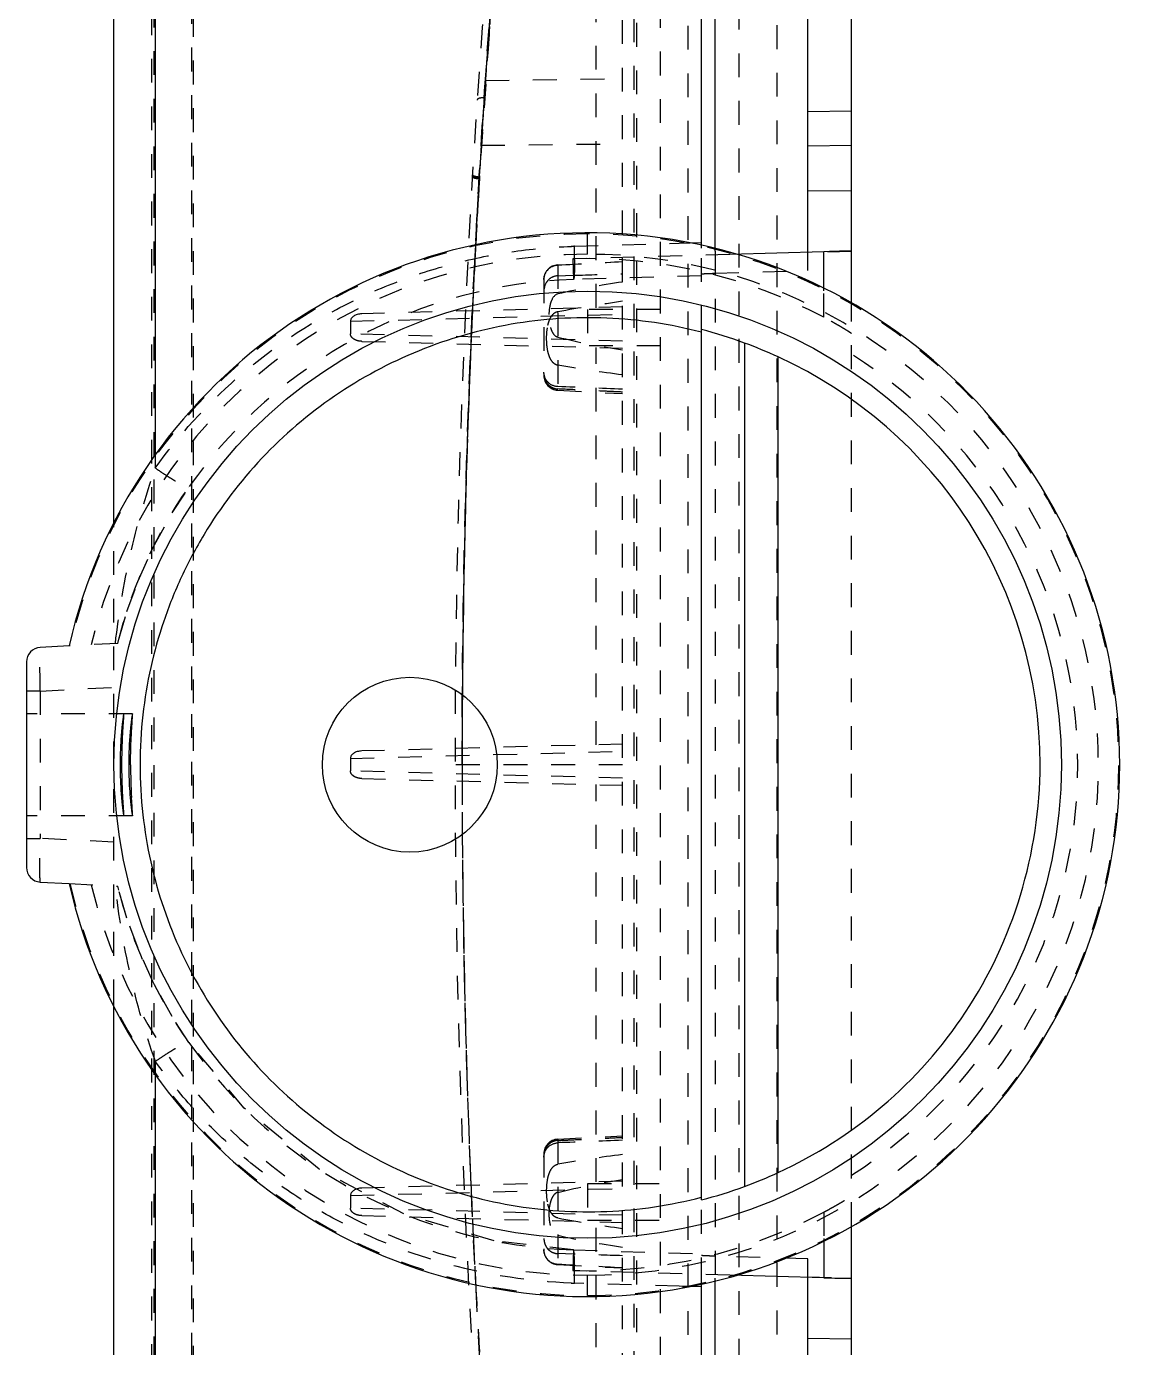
# Model space of a CAD drawing. Header units: millimetres. Extents: x 547 to 3706, y -10485 to 2068.
# Drawn here: x 1737.9 to 1814.4, y 1560.8 to 1651.5 of the extents above; entities that cross this region are included whole.
import ezdxf

# ---------------------------------------------------------------- set-up
doc = ezdxf.new("R2010")
doc.units = ezdxf.units.MM
doc.header["$LTSCALE"] = 16.335
doc.linetypes.add('HIDDEN', pattern=[0.2, 0.1, -0.1])
doc.layers.get('0').update_dxf_attribs({"linetype": 'CONTINUOUS'})
doc.layers.add('DEFAULT_2', color=8, linetype='HIDDEN')

msp = doc.modelspace()

# ---------------------------------------------------------------- linework, layer by layer
at = {"color": 7, "linetype": 'Continuous'}
for p, q in [((1794.454, 1632.491), (1794.454, 1706.337)), ((1784.154, 1636.291), (1784.154, 1704.848)), ((1785.101, 1636.082), (1785.101, 1702.244)), ((1743.854, 1617.215), (1743.854, 1693.709)), ((1746.697, 1621.982), (1746.697, 1692.194)), ((1791.454, 1635.97), (1791.454, 1658.284)), ((1794.454, 1645.68), (1791.454, 1645.643)), ((1794.454, 1643.337), (1791.454, 1643.284)), ((1791.454, 1640.221), (1794.454, 1640.253)), ((1792.558, 1636.045), (1786.101, 1635.862)), ((1792.558, 1633.349), (1792.558, 1636.045)), ((1784.154, 1570.968), (1784.154, 1630.705)), ((1787.112, 1629.778), (1787.112, 1571.895)), ((1789.429, 1572.853), (1789.429, 1628.82)), ((1740.776, 1608.99), (1738.801, 1608.886)), ((1737.854, 1607.888), (1737.854, 1593.785)), ((1738.801, 1592.787), (1740.776, 1592.683)), ((1743.854, 1507.964), (1743.854, 1584.458)), ((1746.697, 1509.479), (1746.697, 1579.691)), ((1794.454, 1495.337), (1794.454, 1569.182)), ((1792.558, 1568.324), (1792.558, 1565.628)), ((1784.154, 1496.825), (1784.154, 1565.382)), ((1785.101, 1499.429), (1785.101, 1565.591)), ((1792.558, 1565.628), (1786.101, 1565.811)), ((1791.454, 1543.389), (1791.454, 1565.703)), ((1794.454, 1561.42), (1791.454, 1561.452))]:
    msp.add_line(p, q, dxfattribs=at)
for centre, radius in [((1776.354, 1600.837), 32.5), ((1764.154, 1600.837), 6)]:
    msp.add_circle(centre, radius, dxfattribs=at)
for centre, radius, start, end in [((1776.354, 1600.837), 36.5, 192.90728, 167.09272), ((1776.38, 1600.726), 30.97, 69.72523, 75.46247), ((1775.678, 1598.833), 32.989, 65.3644, 69.72073), ((1776.616, 1600.832), 30.78, 0.00836, 65.40119), ((1738.854, 1607.888), 1, 93, 180), ((1776.343, 1600.833), 30.697, 173.57902, 179.99354), ((1770.923, 1600.865), 26.049, 175.11243, 180.06369), ((1784.777, 1600.886), 39.78, 180.07148, 183.31593), ((1776.301, 1600.842), 30.655, 180.01018, 186.43242), ((1738.854, 1593.785), 1, 180, 267), ((1775.689, 1602.813), 32.96, 290.27733, 294.63754), ((1776.38, 1600.947), 30.97, 284.53753, 290.27477)]:
    msp.add_arc(centre, radius, start, end, dxfattribs=at)
for centre, major_axis, start_param, end_param in [((1792.454, 1636.007), (2, 0.059), -0.000512, 1.517925), ((1792.454, 1565.666), (2, -0.059), -1.517925, 0.000512)]:
    msp.add_ellipse(centre, major_axis=major_axis, ratio=0.017448, start_param=start_param, end_param=end_param, dxfattribs=at)
for points, knots in [([(1784.154, 1630.519), (1782.039, 1631.071), (1777.672, 1631.723), (1771.069, 1631.295), (1764.702, 1629.463), (1758.865, 1626.334), (1753.839, 1622.03), (1750.503, 1617.636), (1748.444, 1613.762), (1746.808, 1609.687), (1746.084, 1606.445), (1745.839, 1604.266)], [0, 0, 0, 0, 0.124725, 0.249773, 0.374934, 0.49998, 0.62489, 0.74975, 0.812299, 0.874875, 1, 1, 1, 1]), ([(1744.534, 1604.336), (1744.533, 1604.336), (1744.529, 1604.329), (1744.523, 1604.309), (1744.513, 1604.257), (1744.498, 1604.175), (1744.481, 1604.059), (1744.461, 1603.913), (1744.44, 1603.737), (1744.417, 1603.533), (1744.385, 1603.212), (1744.347, 1602.757), (1744.311, 1602.16), (1744.287, 1601.511), (1744.281, 1601.064), (1744.281, 1600.837)], [0, 0, 0, 0, 0.001551, 0.005348, 0.020052, 0.044216, 0.077539, 0.119683, 0.170291, 0.228845, 0.294725, 0.445942, 0.618369, 0.805724, 1, 1, 1, 1]), ([(1744.404, 1600.837), (1744.404, 1601.064), (1744.408, 1601.511), (1744.425, 1602.159), (1744.45, 1602.756), (1744.475, 1603.211), (1744.495, 1603.533), (1744.508, 1603.737), (1744.52, 1603.913), (1744.529, 1604.059), (1744.536, 1604.175), (1744.539, 1604.257), (1744.54, 1604.309), (1744.538, 1604.328), (1744.536, 1604.336), (1744.534, 1604.336)], [0, 0, 0, 0, 0.194688, 0.382446, 0.555227, 0.706673, 0.772593, 0.831128, 0.881647, 0.923629, 0.956723, 0.980601, 0.994974, 0.998597, 1, 1, 1, 1]), ([(1745.131, 1604.336), (1745.129, 1604.336), (1745.126, 1604.327), (1745.121, 1604.313), (1745.115, 1604.286), (1745.105, 1604.232), (1745.089, 1604.137), (1745.068, 1603.995), (1745.045, 1603.816), (1745.02, 1603.601), (1744.994, 1603.354), (1744.978, 1603.178), (1744.97, 1603.085)], [0, 0, 0, 0, 0.005157, 0.018127, 0.039256, 0.068585, 0.151379, 0.265288, 0.409004, 0.580905, 0.778697, 1, 1, 1, 1]), ([(1745.064, 1603.086), (1745.069, 1603.179), (1745.079, 1603.355), (1745.095, 1603.602), (1745.11, 1603.817), (1745.122, 1603.996), (1745.13, 1604.137), (1745.135, 1604.232), (1745.136, 1604.286), (1745.136, 1604.313), (1745.135, 1604.326), (1745.133, 1604.336), (1745.131, 1604.336)], [0, 0, 0, 0, 0.222426, 0.421049, 0.59345, 0.737302, 0.850986, 0.933223, 0.962163, 0.98284, 0.995309, 1, 1, 1, 1]), ([(1744.997, 1600.837), (1744.997, 1601.039), (1745.003, 1601.789), (1745.032, 1602.539), (1745.064, 1603.086)], [0, 0, 0, 0, 0.269693, 1, 1, 1, 1]), ([(1744.281, 1600.837), (1744.281, 1600.609), (1744.287, 1600.162), (1744.311, 1599.513), (1744.347, 1598.916), (1744.385, 1598.461), (1744.417, 1598.14), (1744.44, 1597.936), (1744.461, 1597.76), (1744.481, 1597.614), (1744.498, 1597.498), (1744.513, 1597.416), (1744.523, 1597.364), (1744.529, 1597.344), (1744.533, 1597.337), (1744.534, 1597.337)], [0, 0, 0, 0, 0.194275, 0.381628, 0.554053, 0.70527, 0.771151, 0.829707, 0.880316, 0.92246, 0.955784, 0.979948, 0.994652, 0.998449, 1, 1, 1, 1]), ([(1744.534, 1597.337), (1744.536, 1597.337), (1744.538, 1597.345), (1744.54, 1597.364), (1744.539, 1597.416), (1744.536, 1597.498), (1744.529, 1597.614), (1744.52, 1597.76), (1744.508, 1597.936), (1744.495, 1598.14), (1744.475, 1598.462), (1744.45, 1598.917), (1744.425, 1599.514), (1744.408, 1600.162), (1744.404, 1600.609), (1744.404, 1600.837)], [0, 0, 0, 0, 0.001403, 0.005026, 0.019399, 0.043276, 0.07637, 0.118352, 0.16887, 0.227403, 0.293322, 0.444767, 0.61755, 0.80531, 1, 1, 1, 1]), ([(1744.875, 1600.837), (1744.875, 1600.634), (1744.883, 1599.885), (1744.922, 1599.135), (1744.969, 1598.589)], [0, 0, 0, 0, 0.269611, 1, 1, 1, 1]), ([(1789.429, 1572.853), (1791.991, 1574.028), (1796.863, 1577.132), (1802.68, 1583.685), (1806.474, 1591.809), (1807.394, 1597.817), (1807.394, 1600.837)], [0, 0, 0, 0, 0.241584, 0.487861, 0.741191, 1, 1, 1, 1]), ([(1744.969, 1598.589), (1744.977, 1598.496), (1744.994, 1598.321), (1745.02, 1598.073), (1745.045, 1597.858), (1745.068, 1597.678), (1745.089, 1597.536), (1745.105, 1597.442), (1745.115, 1597.387), (1745.121, 1597.36), (1745.126, 1597.346), (1745.129, 1597.337), (1745.131, 1597.337)], [0, 0, 0, 0, 0.22129, 0.419077, 0.590981, 0.734701, 0.848614, 0.931412, 0.960744, 0.981874, 0.994844, 1, 1, 1, 1]), ([(1745.131, 1597.337), (1745.133, 1597.337), (1745.135, 1597.347), (1745.136, 1597.36), (1745.136, 1597.387), (1745.135, 1597.441), (1745.13, 1597.536), (1745.122, 1597.677), (1745.11, 1597.856), (1745.095, 1598.07), (1745.079, 1598.317), (1745.069, 1598.493), (1745.064, 1598.585)], [0, 0, 0, 0, 0.004692, 0.017161, 0.037836, 0.066773, 0.149006, 0.262685, 0.406531, 0.578931, 0.777559, 1, 1, 1, 1]), ([(1745.839, 1597.408), (1746.085, 1595.229), (1747.043, 1590.912), (1749.84, 1584.914), (1753.841, 1579.646), (1758.865, 1575.339), (1764.7, 1572.204), (1771.07, 1570.382), (1777.672, 1569.947), (1782.039, 1570.602), (1784.154, 1571.154)], [0, 0, 0, 0, 0.125157, 0.250113, 0.375007, 0.499933, 0.625005, 0.750182, 0.875257, 1, 1, 1, 1])]:
    msp.add_open_spline(points, degree=3, knots=knots, dxfattribs=at)
at = {"layer": 'DEFAULT_2', "color": 8, "linetype": 'HIDDEN'}
for p, q in [((1786.754, 1497.74), (1786.754, 1703.933)), ((1778.754, 1503.288), (1778.754, 1698.385)), ((1789.354, 1502.937), (1789.354, 1698.737)), ((1783.249, 1506.169), (1783.249, 1695.504)), ((1779.701, 1694.218), (1779.701, 1507.455)), ((1781.354, 1507.665), (1781.354, 1694.019)), ((1746.454, 1510.432), (1746.454, 1691.241)), ((1776.928, 1632.202), (1776.928, 1689.802)), ((1746.592, 1689.01), (1746.592, 1512.663)), ((1749.297, 1688.361), (1749.297, 1513.312)), ((1779.528, 1687.995), (1779.528, 1513.678)), ((1749.192, 1514.469), (1749.192, 1687.204)), ((1769.631, 1651.503), (1769.579, 1650.8)), ((1769.631, 1651.503), (1769.586, 1650.896)), ((1769.579, 1650.8), (1768.938, 1641.24)), ((1769.333, 1647.792), (1778.754, 1647.927)), ((1769.048, 1643.348), (1778.754, 1643.444)), ((1768.931, 1641.158), (1768.924, 1641.032)), ((1768.931, 1641.157), (1768.924, 1641.031)), ((1768.931, 1641.157), (1768.924, 1641.032)), ((1768.937, 1641.245), (1768.929, 1641.118)), ((1768.937, 1641.248), (1768.931, 1641.157)), ((1768.937, 1641.248), (1768.931, 1641.157)), ((1768.937, 1641.248), (1768.931, 1641.158)), ((1768.936, 1641.243), (1768.932, 1641.162)), ((1775.447, 1636.412), (1782.634, 1636.626)), ((1776.354, 1635.867), (1776.354, 1637.267)), ((1782.634, 1636.626), (1784.154, 1636.671)), ((1786.101, 1635.862), (1775.336, 1635.556)), ((1784.154, 1630.705), (1784.154, 1636.291)), ((1785.101, 1636.082), (1785.101, 1565.591)), ((1794.454, 1636.058), (1791.454, 1635.97)), ((1791.454, 1634.756), (1791.454, 1635.97)), ((1774.301, 1635.136), (1778.754, 1635.37)), ((1774.301, 1635.136), (1774.301, 1626.537)), ((1775.336, 1635.556), (1775.378, 1634.133)), ((1785.101, 1634.565), (1791.454, 1634.756)), ((1773.354, 1634.137), (1773.354, 1627.535)), ((1774.301, 1634.386), (1775.368, 1634.422)), ((1784.154, 1634.398), (1775.378, 1634.133)), ((1792.558, 1631.542), (1792.558, 1633.349)), ((1778.754, 1632.25), (1760.855, 1631.782)), ((1781.354, 1632.087), (1776.354, 1632.087)), ((1776.354, 1632.085), (1776.354, 1629.588)), ((1794.454, 1569.182), (1794.454, 1632.491)), ((1760.083, 1631.27), (1778.754, 1631.759)), ((1760.083, 1631.27), (1760.083, 1630.411)), ((1778.754, 1629.914), (1760.083, 1630.403)), ((1760.855, 1629.892), (1778.754, 1629.423)), ((1781.354, 1629.587), (1776.354, 1629.587)), ((1776.928, 1602.202), (1776.928, 1629.471)), ((1774.301, 1626.537), (1778.754, 1626.304)), ((1746.697, 1621.192), (1746.697, 1621.982)), ((1748.999, 1619.889), (1749.001, 1619.893)), ((1743.854, 1584.458), (1743.854, 1617.215)), ((1744.124, 1609.165), (1740.776, 1608.99)), ((1738.801, 1605.89), (1737.854, 1605.89)), ((1738.801, 1605.89), (1743.854, 1606.155)), ((1738.801, 1605.89), (1738.801, 1595.783)), ((1745.132, 1604.337), (1737.854, 1604.337)), ((1778.754, 1602.25), (1760.855, 1601.782)), ((1760.083, 1601.27), (1778.754, 1601.759)), ((1760.083, 1601.27), (1760.083, 1600.411)), ((1778.754, 1599.914), (1760.083, 1600.403)), ((1778.754, 1600.836), (1767.255, 1600.837)), ((1760.855, 1599.892), (1778.754, 1599.423)), ((1776.928, 1572.202), (1776.928, 1599.471)), ((1745.132, 1597.337), (1737.854, 1597.337)), ((1737.854, 1595.783), (1738.801, 1595.783)), ((1743.854, 1595.518), (1738.801, 1595.783)), ((1740.776, 1592.683), (1744.124, 1592.508)), ((1748.999, 1581.784), (1748.999, 1581.783)), ((1748.999, 1581.783), (1749.001, 1581.78)), ((1746.697, 1579.691), (1746.697, 1580.481)), ((1774.301, 1575.136), (1778.754, 1575.37)), ((1774.301, 1575.136), (1774.301, 1566.537)), ((1773.354, 1574.138), (1773.354, 1567.536)), ((1778.754, 1572.25), (1760.855, 1571.782)), ((1760.083, 1571.27), (1778.754, 1571.759)), ((1760.083, 1571.27), (1760.083, 1570.411)), ((1776.354, 1572.087), (1781.354, 1572.087)), ((1776.354, 1572.085), (1776.354, 1569.588)), ((1778.754, 1569.914), (1760.083, 1570.403)), ((1784.154, 1565.382), (1784.154, 1570.968)), ((1760.855, 1569.892), (1778.754, 1569.423)), ((1776.354, 1569.587), (1781.354, 1569.587)), ((1776.928, 1511.871), (1776.928, 1569.471)), ((1792.558, 1570.131), (1792.558, 1568.324)), ((1775.368, 1567.251), (1774.301, 1567.287)), ((1775.378, 1567.54), (1775.336, 1566.117)), ((1775.38, 1567.54), (1775.378, 1567.54)), ((1775.378, 1567.54), (1784.154, 1567.275)), ((1791.454, 1566.917), (1785.101, 1567.108)), ((1791.454, 1565.703), (1791.454, 1566.917)), ((1774.301, 1566.537), (1778.754, 1566.304)), ((1786.101, 1565.811), (1775.336, 1566.117)), ((1782.634, 1565.048), (1775.447, 1565.261)), ((1776.354, 1564.406), (1776.354, 1565.806)), ((1784.154, 1565.002), (1782.634, 1565.048)), ((1791.454, 1565.703), (1794.454, 1565.615))]:
    msp.add_line(p, q, dxfattribs=at)
for points in [[(1744.125, 1609.165), (1744.195, 1609.442), (1744.75, 1611.357), (1745.514, 1613.458), (1746.53, 1615.72), (1747.843, 1618.113), (1748.999, 1619.89)], [(1748.999, 1581.784), (1747.843, 1583.56), (1746.53, 1585.954), (1745.514, 1588.215), (1744.75, 1590.316), (1744.195, 1592.231), (1744.125, 1592.508)], [(1775.38, 1567.54), (1769.942, 1568.156), (1763.742, 1570.009), (1757.941, 1573.072), (1752.787, 1577.27), (1748.999, 1581.783)]]:
    msp.add_lwpolyline(points, dxfattribs=at)
for centre, radius, start, end in [((2453.395, 1600.837), 686.14, 172.479799, 187.520201), ((2424.621, 1603.17), 656.807, 174.021254, 176.208297), ((2353.943, 1608.649), 585.92, 175.003881, 176.285811), ((2342.755, 1609.464), 574.701, 175.268157, 176.176113), ((2561.582, 1592.462), 794.149, 175.371707, 175.736467), ((2468.291, 1600.526), 700.555, 175.804285, 179.974584), ((2511.025, 1597.828), 743.372, 175.837854, 176.489233), ((2492.011, 1597.442), 724.4, 175.763552, 176.533467), ((2491.074, 1597.504), 723.461, 175.767686, 176.533756), ((2489.379, 1597.617), 721.762, 175.774244, 176.534262), ((2464.228, 1600.671), 696.491, 176.120806, 179.986396), ((2461.805, 1600.737), 694.068, 176.210851, 179.991783), ((2652.338, 1588.959), 884.963, 176.265161, 176.476318), ((2457.808, 1600.839), 690.07, 176.468135, 180.000175), ((2427.134, 1602.13), 659.359, 176.606291, 177.025069), ((2428.306, 1602.065), 660.533, 176.610455, 177.02463), ((2430.749, 1601.929), 662.979, 176.618704, 177.023741), ((2430.772, 1601.928), 663.002, 176.618777, 177.023733), ((2470.869, 1599.768), 703.157, 177.017609, 177.276416), ((2471.064, 1599.758), 703.353, 177.017747, 177.276605), ((2471.151, 1599.753), 703.439, 177.017794, 177.27668), ((1776.577, 1598.446), 37.984, 91.70535, 92.02499), ((1724.105, 1635.447), 51.351, 0.0583, 1.07588), ((1774.354, 1634.138), 1, 93, 180), ((1776.322, 1600.839), 34.732, 62.12995, 91.62733), ((1776.385, 1600.723), 33.426, 91.72614, 145.00548), ((2450.118, 1600.773), 682.383, 177.376769, 177.570082), ((2449.675, 1600.793), 681.938, 177.376396, 177.56979), ((2450.018, 1600.777), 682.283, 177.376662, 177.569988), ((2447.985, 1600.854), 680.247, 177.568936, 179.601019), ((2447.941, 1600.855), 680.204, 177.569236, 179.601202), ((1776.661, 1600.837), 33.319, 302.27563, 57.72437), ((1774.354, 1627.535), 1, 180, 267), ((2449.005, 1600.837), 681.267, 179.600201, 179.90537), ((2468.291, 1601.147), 700.555, 180.025416, 184.195841), ((2458.16, 1600.845), 690.423, 180.000716, 183.335823), ((2458.101, 1600.844), 690.364, 180.00061, 183.359112), ((2449.008, 1600.836), 681.271, 180.094605, 180.402154), ((2448.968, 1600.836), 681.231, 180.094647, 180.400794), ((2448.617, 1600.833), 680.88, 180.401305, 182.430248), ((2448.507, 1600.832), 680.769, 180.402134, 182.429279), ((1776.378, 1600.951), 33.424, 215.00281, 268.28605), ((1774.354, 1574.138), 1, 93, 180), ((2450.044, 1600.897), 682.308, 182.429253, 182.621768), ((2447.657, 1600.797), 679.919, 182.430435, 182.624128), ((2447.737, 1600.8), 679.999, 182.430641, 182.622863), ((2447.491, 1600.789), 679.753, 182.430913, 182.624854), ((2459.996, 1601.364), 692.271, 182.622746, 182.981809), ((2461.319, 1601.44), 693.596, 182.624311, 182.983137), ((2461.207, 1601.435), 693.484, 182.62554, 182.984072), ((2462.305, 1601.487), 694.584, 182.626378, 182.984911), ((1774.354, 1567.535), 1, 180, 267), ((1724.105, 1566.226), 51.351, 358.92412, 359.9417), ((2441.435, 1600.338), 673.682, 182.976776, 183.385516), ((2427.2, 1599.545), 659.425, 182.972976, 183.369156), ((2421.429, 1599.227), 653.645, 182.97144, 183.391537), ((2420.378, 1599.17), 652.593, 182.972124, 183.395542), ((2443.563, 1600.451), 675.813, 182.979964, 183.360453), ((1776.53, 1601.641), 36.397, 267.96001, 268.29454)]:
    msp.add_arc(centre, radius, start, end, dxfattribs=at)
for centre, major_axis, ratio, start_param, end_param in [((1776.343, 1600.837), (36.43, 0), 1, 1.570492, 2.915788), ((1776.365, 1600.837), (36.43, 0), 1, -1.571101, 1.571101), ((1776.343, 1600.837), (35.031, 0), 1, 1.570492, 2.904359), ((1776.364, 1600.837), (35.031, 0), 1, -1.571101, 1.571101), ((1760.869, 1631.282), (0.787, 0.019), 0.635344, 1.573547, 3.126068), ((1760.869, 1601.282), (0.787, 0.019), 0.635344, 1.573547, 3.126068), ((1776.343, 1600.837), (36.43, 0), 1, -2.915788, -1.570492), ((1776.343, 1600.837), (35.031, 0), 1, -2.904359, -1.570492), ((1760.869, 1571.282), (0.787, 0.019), 0.635344, 1.573547, 3.126068), ((1776.322, 1600.837), (34.734, 0), 1, -1.599182, -1.084389)]:
    msp.add_ellipse(centre, major_axis=major_axis, ratio=ratio, start_param=start_param, end_param=end_param, dxfattribs=at)
for points, knots in [([(1767.737, 1600.837), (1767.737, 1610.455), (1768.034, 1624.797), (1769.015, 1643.471), (1769.653, 1652.529), (1770.012, 1656.873)], [0, 0, 0, 0, 0.514405, 0.766903, 1, 1, 1, 1]), ([(1769.255, 1646.604), (1769.191, 1646.607), (1769.071, 1646.603), (1768.928, 1646.579), (1768.84, 1646.54), (1768.788, 1646.504), (1768.77, 1646.46), (1768.774, 1646.437)], [0, 0, 0, 0, 0.345864, 0.657242, 0.77889, 0.872769, 1, 1, 1, 1]), ([(1768.924, 1641.032), (1768.807, 1641.039), (1768.648, 1641.063), (1768.491, 1641.119), (1768.441, 1641.167), (1768.442, 1641.186)], [0, 0, 0, 0, 0.670784, 0.889076, 1, 1, 1, 1]), ([(1768.929, 1641.118), (1768.812, 1641.126), (1768.653, 1641.149), (1768.497, 1641.206), (1768.446, 1641.253), (1768.447, 1641.273)], [0, 0, 0, 0, 0.670122, 0.888641, 1, 1, 1, 1]), ([(1768.471, 1641.232), (1768.467, 1641.235), (1768.456, 1641.246), (1768.446, 1641.262), (1768.447, 1641.273)], [0, 0, 0, 0, 0.317215, 1, 1, 1, 1]), ([(1768.932, 1641.162), (1768.815, 1641.169), (1768.656, 1641.193), (1768.499, 1641.25), (1768.448, 1641.297), (1768.45, 1641.317)], [0, 0, 0, 0, 0.670161, 0.888635, 1, 1, 1, 1]), ([(1768.504, 1641.255), (1768.495, 1641.26), (1768.473, 1641.274), (1768.448, 1641.299), (1768.45, 1641.317)], [0, 0, 0, 0, 0.347731, 1, 1, 1, 1]), ([(1746.696, 1621.193), (1748.304, 1623.448), (1752.076, 1627.593), (1757.839, 1631.581), (1762.916, 1633.919), (1766.912, 1635.239), (1771.036, 1636.101), (1773.832, 1636.356), (1775.235, 1636.406)], [0, 0, 0, 0, 0.248475, 0.497473, 0.622921, 0.748805, 0.874089, 1, 1, 1, 1]), ([(1773.354, 1634.137), (1773.354, 1634.382), (1773.552, 1634.893), (1774.054, 1635.116), (1774.301, 1635.129)], [0, 0, 0, 0, 0.496117, 1, 1, 1, 1]), ([(1775.456, 1635.5), (1775.456, 1635.304), (1775.454, 1635.028), (1775.445, 1634.685), (1775.435, 1634.485), (1775.426, 1634.333), (1775.41, 1634.22), (1775.404, 1634.166), (1775.385, 1634.131), (1775.378, 1634.133)], [0, 0, 0, 0, 0.425628, 0.602202, 0.74808, 0.861013, 0.939233, 0.983851, 1, 1, 1, 1]), ([(1774.301, 1634.386), (1774.141, 1634.38), (1773.818, 1634.285), (1773.586, 1634.045), (1773.505, 1633.908)], [0, 0, 0, 0, 0.502945, 1, 1, 1, 1]), ([(1784.154, 1634.519), (1784.154, 1634.521), (1784.163, 1634.521), (1784.173, 1634.524), (1784.197, 1634.526), (1784.242, 1634.53), (1784.32, 1634.534), (1784.434, 1634.54), (1784.575, 1634.546), (1784.801, 1634.555), (1784.978, 1634.561), (1785.101, 1634.565)], [0, 0, 0, 0, 0.005068, 0.019222, 0.042428, 0.074517, 0.164594, 0.286958, 0.437386, 0.611299, 1, 1, 1, 1]), ([(1774.301, 1633.145), (1774.102, 1633.098), (1773.891, 1632.793), (1773.772, 1632.405), (1773.699, 1631.987), (1773.686, 1631.46), (1773.746, 1631.039), (1773.806, 1630.837)], [0, 0, 0, 0, 0.245054, 0.370684, 0.496371, 0.747855, 1, 1, 1, 1]), ([(1773.628, 1630.997), (1773.65, 1631.096), (1773.704, 1631.291), (1773.828, 1631.571), (1773.985, 1631.775), (1774.151, 1631.898), (1774.251, 1631.928), (1774.301, 1631.938)], [0, 0, 0, 0, 0.248663, 0.497834, 0.747723, 0.873723, 1, 1, 1, 1]), ([(1794.454, 1630.423), (1794.454, 1630.428), (1794.434, 1630.438), (1794.408, 1630.462), (1794.355, 1630.496), (1794.288, 1630.541), (1794.202, 1630.596), (1794.059, 1630.686), (1793.849, 1630.815), (1793.566, 1630.983), (1793.25, 1631.164), (1792.911, 1631.353), (1792.677, 1631.479), (1792.558, 1631.542)], [0, 0, 0, 0, 0.006805, 0.024359, 0.052184, 0.089719, 0.136228, 0.190779, 0.32025, 0.471355, 0.638607, 0.816634, 1, 1, 1, 1]), ([(1760.855, 1629.892), (1760.77, 1629.894), (1760.601, 1629.916), (1760.36, 1630.003), (1760.186, 1630.135), (1760.097, 1630.282), (1760.083, 1630.369), (1760.083, 1630.411)], [0, 0, 0, 0, 0.250018, 0.499904, 0.749285, 0.874732, 1, 1, 1, 1]), ([(1773.628, 1629.19), (1773.569, 1629.459), (1773.52, 1630.012), (1773.552, 1630.565), (1773.598, 1630.837)], [0, 0, 0, 0, 0.499993, 1, 1, 1, 1]), ([(1773.806, 1630.837), (1773.826, 1630.769), (1773.872, 1630.635), (1773.965, 1630.444), (1774.102, 1630.276), (1774.232, 1630.204), (1774.301, 1630.187)], [0, 0, 0, 0, 0.248146, 0.497628, 0.748125, 1, 1, 1, 1]), ([(1774.301, 1628.253), (1774.202, 1628.271), (1774.014, 1628.373), (1773.829, 1628.618), (1773.704, 1628.896), (1773.65, 1629.092), (1773.628, 1629.19)], [0, 0, 0, 0, 0.250172, 0.500378, 0.750292, 1, 1, 1, 1]), ([(1774.301, 1626.785), (1774.054, 1626.795), (1773.55, 1627.015), (1773.354, 1627.529), (1773.354, 1627.774)], [0, 0, 0, 0, 0.502189, 1, 1, 1, 1]), ([(1773.354, 1627.695), (1773.354, 1627.565), (1773.396, 1627.302), (1773.591, 1626.952), (1773.907, 1626.7), (1774.17, 1626.63), (1774.301, 1626.624)], [0, 0, 0, 0, 0.248096, 0.49784, 0.748668, 1, 1, 1, 1]), ([(1778.754, 1626.411), (1778.383, 1626.429), (1777.455, 1626.467), (1775.971, 1626.549), (1774.858, 1626.597), (1774.301, 1626.624)], [0, 0, 0, 0, 0.249944, 0.625054, 1, 1, 1, 1]), ([(1743.953, 1609.156), (1744.186, 1611.189), (1744.868, 1615.262), (1746, 1619.237), (1746.699, 1621.191)], [0, 0, 0, 0, 0.496438, 1, 1, 1, 1]), ([(1746.697, 1621.192), (1746.971, 1621.004), (1747.378, 1620.734), (1747.909, 1620.403), (1748.26, 1620.196), (1748.548, 1620.037), (1748.773, 1619.932), (1748.901, 1619.882), (1748.987, 1619.873), (1748.999, 1619.889)], [0, 0, 0, 0, 0.373655, 0.54974, 0.705313, 0.831101, 0.922331, 0.97688, 1, 1, 1, 1]), ([(1744.124, 1609.165), (1744.579, 1611.013), (1745.876, 1614.763), (1747.832, 1618.219), (1749.001, 1619.893)], [0, 0, 0, 0, 0.482337, 1, 1, 1, 1]), ([(1738.801, 1605.89), (1738.798, 1606.085), (1738.792, 1606.467), (1738.785, 1607.022), (1738.781, 1607.533), (1738.78, 1607.98), (1738.78, 1608.306), (1738.783, 1608.521), (1738.785, 1608.647), (1738.789, 1608.744), (1738.79, 1608.821), (1738.798, 1608.856), (1738.796, 1608.886), (1738.801, 1608.886)], [0, 0, 0, 0, 0.195139, 0.382386, 0.555104, 0.706639, 0.83042, 0.880575, 0.922416, 0.955609, 0.979808, 0.994675, 1, 1, 1, 1]), ([(1760.855, 1599.892), (1760.77, 1599.894), (1760.601, 1599.916), (1760.36, 1600.003), (1760.186, 1600.135), (1760.097, 1600.282), (1760.083, 1600.369), (1760.083, 1600.411)], [0, 0, 0, 0, 0.250018, 0.499904, 0.749285, 0.874732, 1, 1, 1, 1]), ([(1738.801, 1592.787), (1738.796, 1592.787), (1738.798, 1592.817), (1738.79, 1592.852), (1738.789, 1592.929), (1738.785, 1593.026), (1738.783, 1593.152), (1738.78, 1593.367), (1738.78, 1593.693), (1738.781, 1594.14), (1738.785, 1594.651), (1738.792, 1595.206), (1738.798, 1595.588), (1738.801, 1595.783)], [0, 0, 0, 0, 0.005325, 0.020192, 0.044391, 0.077584, 0.119425, 0.16958, 0.293361, 0.444896, 0.617614, 0.804861, 1, 1, 1, 1]), ([(1746.699, 1580.482), (1746, 1582.436), (1744.868, 1586.411), (1744.186, 1590.484), (1743.953, 1592.517)], [0, 0, 0, 0, 0.503562, 1, 1, 1, 1]), ([(1749.001, 1581.78), (1747.832, 1583.454), (1745.876, 1586.91), (1744.579, 1590.66), (1744.124, 1592.508)], [0, 0, 0, 0, 0.517663, 1, 1, 1, 1]), ([(1746.697, 1580.481), (1746.971, 1580.669), (1747.378, 1580.939), (1747.909, 1581.27), (1748.26, 1581.478), (1748.548, 1581.636), (1748.773, 1581.741), (1748.901, 1581.791), (1748.987, 1581.8), (1748.999, 1581.784)], [0, 0, 0, 0, 0.373665, 0.549735, 0.705324, 0.831099, 0.922317, 0.976894, 1, 1, 1, 1]), ([(1775.235, 1565.267), (1772.425, 1565.367), (1766.833, 1566.216), (1760.264, 1568.798), (1755.496, 1571.712), (1752.203, 1574.277), (1749.233, 1577.195), (1747.499, 1579.354), (1746.696, 1580.481)], [0, 0, 0, 0, 0.252102, 0.502351, 0.627455, 0.75224, 0.875932, 1, 1, 1, 1]), ([(1774.301, 1575.049), (1774.17, 1575.043), (1773.907, 1574.973), (1773.591, 1574.721), (1773.396, 1574.371), (1773.354, 1574.108), (1773.354, 1573.978)], [0, 0, 0, 0, 0.251335, 0.502159, 0.7519, 1, 1, 1, 1]), ([(1773.354, 1573.899), (1773.354, 1574.144), (1773.55, 1574.658), (1774.054, 1574.878), (1774.301, 1574.888)], [0, 0, 0, 0, 0.497804, 1, 1, 1, 1]), ([(1774.301, 1575.049), (1774.672, 1575.067), (1775.6, 1575.106), (1777.084, 1575.188), (1778.197, 1575.236), (1778.754, 1575.262)], [0, 0, 0, 0, 0.249944, 0.625055, 1, 1, 1, 1]), ([(1773.628, 1572.483), (1773.65, 1572.582), (1773.704, 1572.777), (1773.829, 1573.055), (1774.014, 1573.3), (1774.202, 1573.402), (1774.301, 1573.42)], [0, 0, 0, 0, 0.249708, 0.499622, 0.749828, 1, 1, 1, 1]), ([(1773.598, 1570.837), (1773.552, 1571.108), (1773.52, 1571.661), (1773.569, 1572.214), (1773.628, 1572.483)], [0, 0, 0, 0, 0.500035, 1, 1, 1, 1]), ([(1774.301, 1571.486), (1774.232, 1571.469), (1774.103, 1571.396), (1773.966, 1571.229), (1773.872, 1571.038), (1773.826, 1570.904), (1773.806, 1570.837)], [0, 0, 0, 0, 0.251862, 0.502445, 0.751847, 1, 1, 1, 1]), ([(1760.855, 1569.892), (1760.77, 1569.894), (1760.601, 1569.916), (1760.36, 1570.003), (1760.186, 1570.135), (1760.097, 1570.282), (1760.083, 1570.369), (1760.083, 1570.411)], [0, 0, 0, 0, 0.250018, 0.499904, 0.749285, 0.874732, 1, 1, 1, 1]), ([(1774.301, 1569.735), (1774.251, 1569.745), (1774.151, 1569.775), (1773.985, 1569.898), (1773.828, 1570.102), (1773.704, 1570.382), (1773.65, 1570.577), (1773.628, 1570.676)], [0, 0, 0, 0, 0.126277, 0.252278, 0.502169, 0.751341, 1, 1, 1, 1]), ([(1773.806, 1570.837), (1773.746, 1570.634), (1773.686, 1570.213), (1773.699, 1569.686), (1773.772, 1569.268), (1773.891, 1568.88), (1774.102, 1568.575), (1774.301, 1568.528)], [0, 0, 0, 0, 0.252147, 0.503658, 0.629354, 0.754993, 1, 1, 1, 1]), ([(1792.558, 1570.131), (1792.677, 1570.194), (1792.911, 1570.32), (1793.25, 1570.509), (1793.566, 1570.69), (1793.849, 1570.858), (1794.059, 1570.987), (1794.202, 1571.077), (1794.288, 1571.132), (1794.355, 1571.177), (1794.408, 1571.211), (1794.434, 1571.235), (1794.454, 1571.245), (1794.454, 1571.25)], [0, 0, 0, 0, 0.183369, 0.361403, 0.52866, 0.679763, 0.809227, 0.863776, 0.910282, 0.947816, 0.975641, 0.993195, 1, 1, 1, 1]), ([(1773.354, 1568.333), (1773.354, 1568.205), (1773.396, 1567.945), (1773.591, 1567.601), (1773.908, 1567.356), (1774.17, 1567.292), (1774.301, 1567.287)], [0, 0, 0, 0, 0.247768, 0.496551, 0.747147, 1, 1, 1, 1]), ([(1774.301, 1566.544), (1774.054, 1566.557), (1773.552, 1566.78), (1773.354, 1567.292), (1773.354, 1567.536)], [0, 0, 0, 0, 0.503877, 1, 1, 1, 1]), ([(1775.456, 1566.173), (1775.456, 1566.365), (1775.454, 1566.638), (1775.445, 1566.976), (1775.436, 1567.175), (1775.426, 1567.328), (1775.413, 1567.443), (1775.402, 1567.502), (1775.389, 1567.54), (1775.38, 1567.54)], [0, 0, 0, 0, 0.418784, 0.593546, 0.738901, 0.852679, 0.933112, 0.980876, 1, 1, 1, 1]), ([(1785.101, 1567.108), (1784.978, 1567.112), (1784.801, 1567.118), (1784.575, 1567.127), (1784.434, 1567.133), (1784.32, 1567.139), (1784.242, 1567.143), (1784.197, 1567.147), (1784.173, 1567.149), (1784.163, 1567.152), (1784.154, 1567.152), (1784.154, 1567.154)], [0, 0, 0, 0, 0.388697, 0.562606, 0.713034, 0.835399, 0.925478, 0.957569, 0.980776, 0.994931, 1, 1, 1, 1])]:
    msp.add_open_spline(points, degree=3, knots=knots, dxfattribs=at)
for points in [[(1774.301, 1635.129), (1775.786, 1635.209), (1777.27, 1635.289), (1778.754, 1635.367)], [(1773.505, 1633.908), (1773.405, 1633.739), (1773.354, 1633.536), (1773.354, 1633.34)], [(1778.754, 1633.964), (1777.261, 1633.74), (1775.77, 1633.493), (1774.301, 1633.145)], [(1775.368, 1634.422), (1776.497, 1634.46), (1777.625, 1634.497), (1778.754, 1634.535)], [(1768.506, 1633.18), (1768.487, 1632.789), (1768.469, 1632.399), (1768.451, 1632.008)], [(1768.506, 1633.177), (1768.487, 1632.787), (1768.469, 1632.398), (1768.451, 1632.008)], [(1774.301, 1631.938), (1775.779, 1632.218), (1777.265, 1632.449), (1778.754, 1632.661)], [(1774.301, 1630.187), (1775.769, 1629.817), (1777.261, 1629.547), (1778.754, 1629.3)], [(1778.754, 1627.585), (1777.266, 1627.779), (1775.779, 1627.991), (1774.301, 1628.253)], [(1778.754, 1626.606), (1777.27, 1626.665), (1775.786, 1626.725), (1774.301, 1626.785)], [(1767.738, 1601.962), (1767.738, 1601.587), (1767.737, 1601.212), (1767.737, 1600.837)], [(1767.738, 1601.962), (1767.738, 1601.587), (1767.737, 1601.212), (1767.737, 1600.837)], [(1767.738, 1601.962), (1767.738, 1601.587), (1767.737, 1601.212), (1767.737, 1600.837)], [(1767.738, 1601.962), (1767.738, 1601.587), (1767.737, 1601.212), (1767.737, 1600.837)], [(1767.738, 1601.962), (1767.738, 1601.587), (1767.737, 1601.212), (1767.737, 1600.837)], [(1767.737, 1600.837), (1767.737, 1600.461), (1767.738, 1600.086), (1767.738, 1599.711)], [(1767.737, 1600.837), (1767.737, 1600.461), (1767.738, 1600.086), (1767.738, 1599.711)], [(1767.737, 1600.837), (1767.737, 1600.461), (1767.738, 1600.086), (1767.738, 1599.711)], [(1778.754, 1575.067), (1777.27, 1575.008), (1775.786, 1574.948), (1774.301, 1574.888)], [(1778.754, 1574.088), (1777.266, 1573.894), (1775.779, 1573.682), (1774.301, 1573.42)], [(1774.301, 1571.486), (1775.769, 1571.856), (1777.261, 1572.126), (1778.754, 1572.373)], [(1774.301, 1569.735), (1775.779, 1569.455), (1777.265, 1569.224), (1778.754, 1569.012)], [(1778.754, 1567.709), (1777.261, 1567.933), (1775.77, 1568.18), (1774.301, 1568.528)], [(1778.754, 1567.138), (1777.625, 1567.176), (1776.497, 1567.213), (1775.368, 1567.251)], [(1778.754, 1566.306), (1777.27, 1566.384), (1775.786, 1566.464), (1774.301, 1566.544)]]:
    msp.add_open_spline(points, degree=3, dxfattribs=at)

doc.saveas('drawing.dxf')
